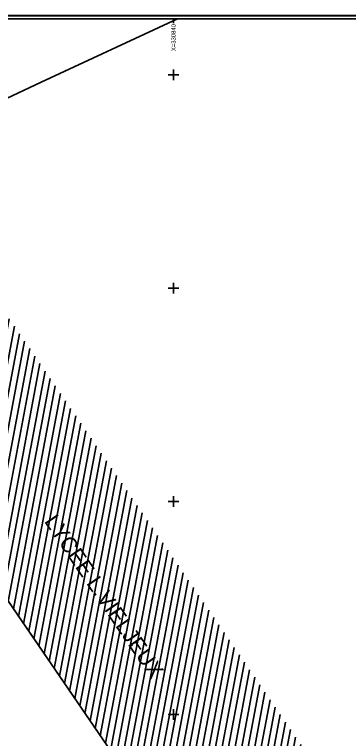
# Model space of a CAD drawing. Header units: metres. Extents: x 330671 to 330906, y 136216 to 136806.
# Drawn here: x 330825.1 to 330856.5, y 136737.7 to 136805.6 of the extents above; entities that cross this region are included whole.
import ezdxf
from ezdxf.enums import TextEntityAlignment as Align

# ---------------------------------------------------------------- set-up
doc = ezdxf.new("R2010")
doc.units = ezdxf.units.M
doc.header["$LTSCALE"] = 2
for name, pattern in [('L211', [0]), ('L218', [0]), ('POINTILLEX2', [12.7, 0, -12.7])]:
    doc.linetypes.add(name, pattern=pattern)
for name, color, linetype in [('ashade', 7, 'Continuous'), ('C_APP_CADA', 7, 'Continuous'), ('C_BATCOLLE', 7, 'Continuous'), ('C_CANIVEAU', 7, 'Continuous'), ('C_FILD_EAU', 7, 'Continuous'), ('C_LIMREVET', 7, 'Continuous'), ('C_TEXT_G', 7, 'Continuous'), ('CARROYAGE', 253, 'Continuous'), ('CARTOUCHE', 7, 'Continuous')]:
    doc.layers.add(name, color=color, linetype=linetype)

msp = doc.modelspace()

# ---------------------------------------------------------------- hatches: boundary and pattern name
at = {"layer": 'ashade'}
h = msp.add_hatch(dxfattribs=at)
h.set_pattern_fill('_U', color=256, scale=0.6, angle=-100.63861, style=0, pattern_type=0)
h.set_pattern_definition([(259.3613885, (0, 0), (0.5896866969, -0.1107682241), [])])
h.paths.add_polyline_path([(330855.11, 136732.543), (330842.704, 136724.061), (330811.745, 136769.286), (330824.18, 136777.767)])

# ---------------------------------------------------------------- linework, layer by layer
at = {"layer": 'C_APP_CADA', "linetype": 'L211'}
msp.add_lwpolyline([(330840.366, 136805.248), (330827.61, 136799.312), (330812.061, 136791.982), (330795.847, 136784.49), (330793.83, 136783.608), (330789.401, 136781.489), (330787.107, 136779.257), (330784.71, 136776.29), (330782.728, 136772.401), (330782.144, 136769.112), (330782.428, 136766.677), (330787.975, 136755.739), (330802.569, 136727.389), (330803.885, 136724.693), (330814.677, 136699.307), (330815.72, 136696.581), (330820.073, 136684.078), (330825.446, 136668.617), (330827.835, 136661.57), (330829.596, 136654.423), (330833.497, 136638.239)], dxfattribs=at)
at = {"layer": 'C_APP_CADA', "linetype": 'L218'}
msp.add_lwpolyline([(330819.077, 136778.829), (330815.07, 136784.744), (330793.191, 136769.785), (330801.179, 136758.073), (330801.179, 136758.073), (330813.615, 136766.555), (330842.704, 136724.061), (330851.849, 136730.314)], dxfattribs=at)
at = {"layer": 'C_BATCOLLE', "color": 1, "linetype": 'POINTILLEX2', "flags": 128}
msp.add_lwpolyline([(330849.047, 136728.398), (330842.704, 136724.061), (330813.615, 136766.555), (330801.179, 136758.073), (330793.191, 136769.785), (330805.287, 136778.055), (330811.745, 136769.286), (330817.124, 136772.955), (330849.047, 136728.398)], close=True, dxfattribs=at)
at = {"layer": 'C_BATCOLLE', "linetype": 'Continuous', "flags": 128}
msp.add_lwpolyline([(330824.18, 136777.767), (330811.745, 136769.286), (330842.704, 136724.061), (330851.849, 136730.314)], dxfattribs=at)
at = {"layer": 'C_CANIVEAU'}
msp.add_lwpolyline([(330848.533, 136378.835, 0), (330849.505, 136403.817, -0.000022)], format="xyb", dxfattribs=at)
at = {"layer": 'C_FILD_EAU', "linetype": 'Continuous', "flags": 128}
msp.add_lwpolyline([(330848.833, 136378.823, 0), (330849.805, 136403.801, -0.000022)], format="xyb", dxfattribs=at)
at = {"layer": 'C_LIMREVET', "linetype": 'Continuous', "flags": 128}
msp.add_lwpolyline([(330848.953, 136378.818, 0), (330849.925, 136403.795, -0.000022)], format="xyb", dxfattribs=at)
at = {"layer": 'CARROYAGE'}
for p, q in [((330840, 136805.248), (330840, 136804.848)), ((330840, 136799.5), (330840, 136800.5)), ((330839.5, 136800), (330840.5, 136800)), ((330840, 136779.5), (330840, 136780.5)), ((330839.5, 136780), (330840.5, 136780)), ((330839.5, 136760), (330840.5, 136760)), ((330840, 136759.5), (330840, 136760.5)), ((330840, 136739.5), (330840, 136740.5)), ((330839.5, 136740), (330840.5, 136740))]:
    msp.add_line(p, q, dxfattribs=at)
at = {"layer": 'CARROYAGE', "flags": 128}
msp.add_lwpolyline([(330695.828, 136216.7), (330905.338, 136216.7), (330905.338, 136805.248), (330695.828, 136805.248)], close=True, dxfattribs=at)
at = {"layer": 'CARROYAGE'}
for points in [[(330695.828, 136216.7), (330905.338, 136216.7), (330905.338, 136805.248), (330695.828, 136805.248)], [(330695.828, 136216.7), (330905.338, 136216.7), (330905.338, 136745.848), (330863.338, 136745.848), (330863.338, 136805.248), (330695.828, 136805.248)]]:
    msp.add_lwpolyline(points, close=True, dxfattribs=at)
at = {"layer": 'CARTOUCHE', "const_width": 0.2}
msp.add_lwpolyline([(330695.528, 136805.548), (330905.638, 136805.548), (330905.638, 136216.4), (330695.528, 136216.4)], close=True, dxfattribs=at)
at = {"layer": 'CARTOUCHE', "ltscale": 0.2}
msp.add_lwpolyline([(330695.828, 136216.7), (330905.338, 136216.7), (330905.338, 136805.248), (330695.828, 136805.248)], close=True, dxfattribs=at)

# ---------------------------------------------------------------- texts
at = {"layer": 'C_TEXT_G'}
msp.add_text('LYCEE L.VIELJEUX', height=1.474, rotation=304.22477, dxfattribs=at).set_placement((330832.906, 136750.697), align=Align.CENTER)
at = {"layer": 'CARROYAGE'}
msp.add_text('X=330840', height=0.4, rotation=90, dxfattribs=at).set_placement((330840.2, 136804.748), align=Align.RIGHT)

doc.saveas('drawing.dxf')
